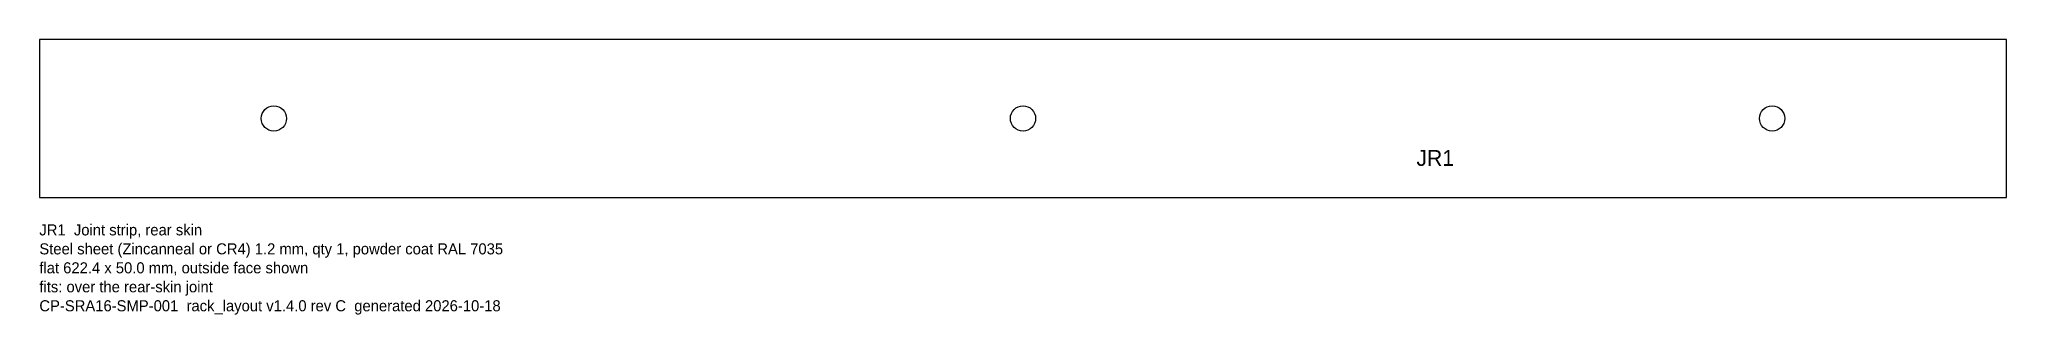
# Model space of a CAD drawing. Header units: millimetres. Extents: x 0 to 622, y -37 to 50.
import ezdxf

# ---------------------------------------------------------------- set-up
doc = ezdxf.new("R2010")
doc.units = ezdxf.units.MM
for name, color, linetype in [('CUT', 7, 'CONTINUOUS'), ('ETCH', 3, 'CONTINUOUS'), ('NOTES', 8, 'CONTINUOUS')]:
    doc.layers.add(name, color=color, linetype=linetype)

msp = doc.modelspace()

# ---------------------------------------------------------------- linework, layer by layer
at = {"layer": 'CUT'}
msp.add_lwpolyline([(0, 0), (622.4, 0), (622.4, 50), (0, 50)], close=True, dxfattribs=at)
for centre in [(74.2, 25), (311.2, 25), (548.2, 25)]:
    msp.add_circle(centre, 4, dxfattribs=at)

# ---------------------------------------------------------------- texts
at = {"layer": 'ETCH'}
msp.add_text('JR1', height=5, dxfattribs=at).set_placement((435.68, 10))
at = {"layer": 'NOTES'}
for s, p in [('JR1  Joint strip, rear skin', (0, -12)), ('Steel sheet (Zincanneal or CR4) 1.2 mm, qty 1, powder coat RAL 7035', (0, -18)), ('flat 622.4 x 50.0 mm, outside face shown', (0, -24)), ('fits: over the rear-skin joint', (0, -30)), ('CP-SRA16-SMP-001  rack_layout v1.4.0 rev C  generated 2026-10-18', (0, -36))]:
    msp.add_text(s, height=3.5, dxfattribs=at).set_placement(p)

doc.saveas('drawing.dxf')
